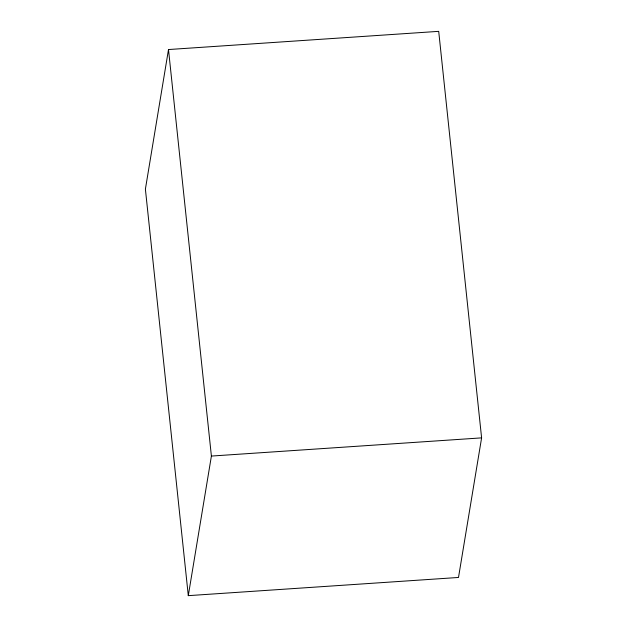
<?xml version="1.0" encoding="UTF-8"?>
<svg xmlns="http://www.w3.org/2000/svg" width="627" height="627" viewBox="0 0 627 627"><rect width="100%" height="100%" fill="white"/><g stroke="black" fill="none" stroke-linecap="round" stroke-linejoin="round"><path stroke-width="0.94" d="M168.498 49.541L145.393 189.127L188.296 595.65L458.502 577.459L481.607 437.873L438.704 31.35L168.498 49.541L211.401 456.064L188.296 595.65M211.401 456.064L481.607 437.873"/></g></svg>
